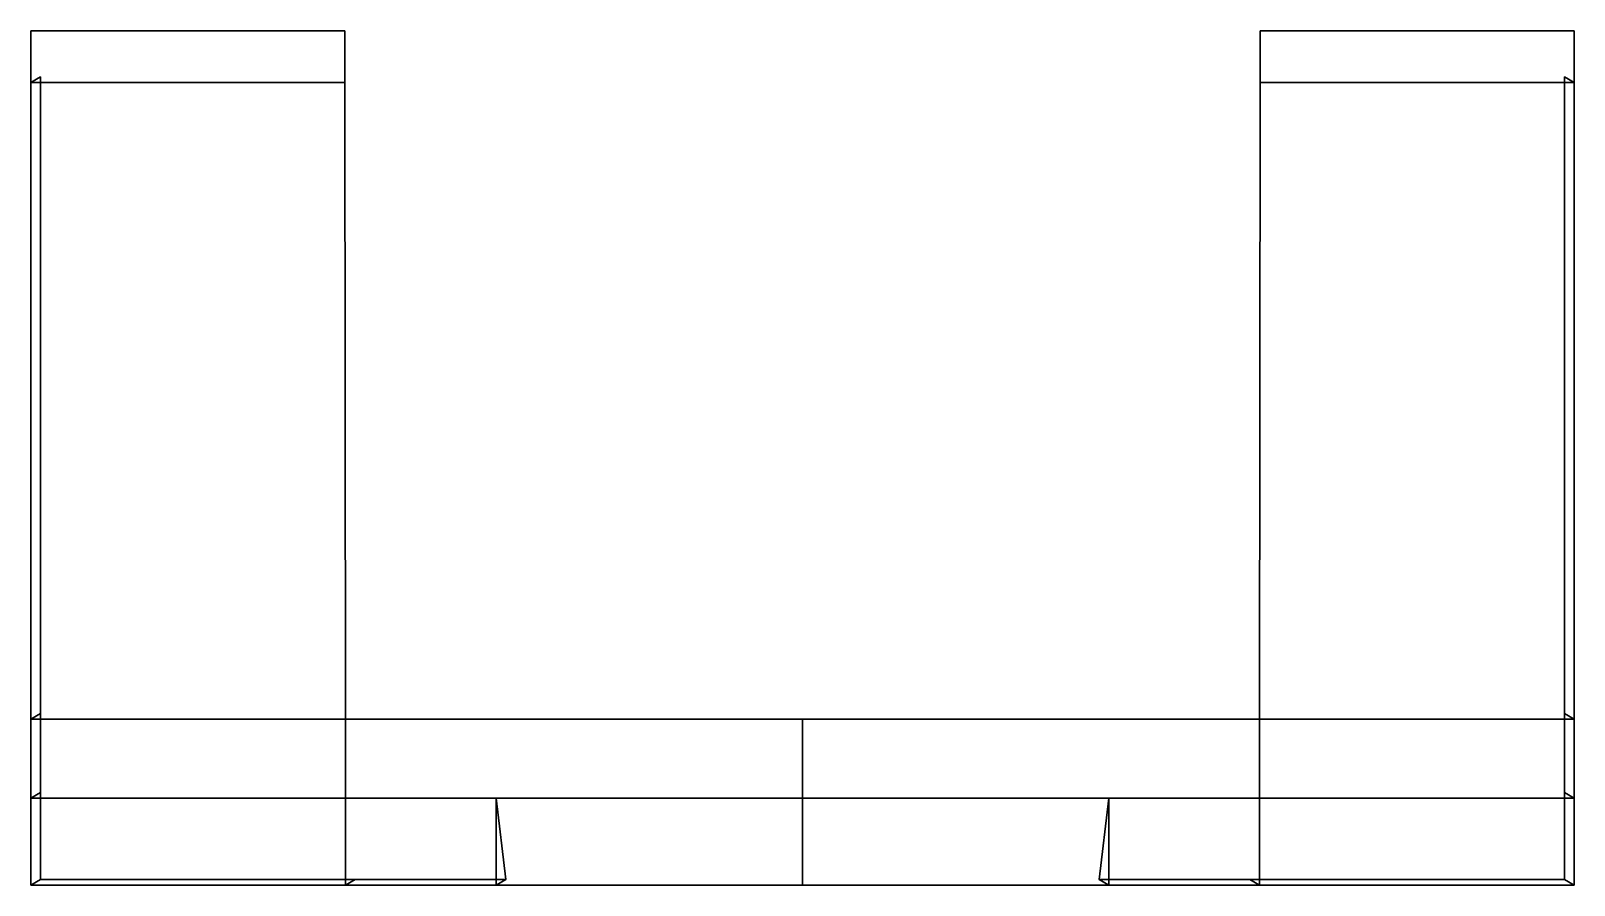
# Model space of a CAD drawing. Extents: x -20.5 to 21.1, y -23 to 0.
import ezdxf

# ---------------------------------------------------------------- set-up
doc = ezdxf.new("R2010")
doc.units = 0
doc.layers.add('COURO', color=240, linetype='CONTINUOUS')
doc.layers.add('METAL', color=136, linetype='CONTINUOUS')

msp = doc.modelspace()

# ---------------------------------------------------------------- meshes
at = {"layer": 'COURO'}
mesh = msp.add_polyface(dxfattribs=at)
corners = [(20.826, -1.242, 6.18), (20.826, -18.411, 6.18), (20.826, -1.242, 0.143), (20.826, -1.242, -5.895), (20.826, -22.889, 6.18), (20.826, -22.889, 6.18), (20.826, -20.538, 6.18), (20.826, -22.889, 0.143), (20.826, -22.889, 0.143), (20.826, -20.538, 0.143), (20.826, -18.411, 0.143), (20.826, -18.411, -5.895), (20.826, -22.889, -5.895), (20.826, -22.889, -5.895), (20.826, -20.538, -5.895), (12.626, -1.392, 6.18), (12.626, -1.392, 0.143), (12.626, -1.392, -5.895), (12.609, -20.689, 6.18), (12.609, -20.689, 6.18), (12.609, -18.562, 6.18), (12.609, -18.562, 6.18), (12.609, -20.689, 0.143), (12.609, -20.689, 0.143), (12.609, -18.562, 0.143), (12.609, -18.562, 0.143), (12.609, -20.689, -5.895), (12.609, -20.689, -5.895), (12.609, -18.562, -5.895), (12.609, -18.562, -5.895), (12.35, -22.889, 6.18), (12.35, -22.889, 0.143), (12.35, -22.889, -5.895), (8.547, -20.689, 6.18), (8.547, -20.689, 6.18), (8.547, -20.689, 0.143), (8.547, -20.689, 0.143), (8.547, -20.689, -5.895), (8.547, -20.689, -5.895), (8.287, -22.889, 6.18), (8.287, -22.889, 6.18), (8.287, -22.889, 0.143), (8.287, -22.889, 0.143), (8.287, -22.889, -5.895), (8.287, -22.889, -5.895), (-7.702, -22.889, 6.18), (-7.702, -22.889, 6.18), (-7.702, -22.889, 0.143), (-7.702, -22.889, 0.143), (-7.702, -22.889, -5.895), (-7.702, -22.889, -5.895), (-7.961, -20.689, 6.18), (-7.961, -20.689, 6.18), (-7.961, -20.689, 0.143), (-7.961, -20.689, 0.143), (-7.961, -20.689, -5.895), (-7.961, -20.689, -5.895), (-11.764, -22.889, 6.18), (-11.764, -22.889, 0.143), (-11.764, -22.889, -5.895), (-12.024, -20.689, 6.18), (-12.024, -20.689, 6.18), (-12.024, -18.562, 6.18), (-12.024, -18.562, 6.18), (-12.024, -20.689, 0.143), (-12.024, -20.689, 0.143), (-12.024, -18.562, 0.143), (-12.024, -18.562, 0.143), (-12.024, -20.689, -5.895), (-12.024, -20.689, -5.895), (-12.024, -18.562, -5.895), (-12.024, -18.562, -5.895), (-12.04, -1.392, 6.18), (-12.04, -1.392, 0.143), (-12.04, -1.392, -5.895), (-20.24, -1.242, 6.18), (-20.24, -18.411, 6.18), (-20.24, -1.242, 0.143), (-20.24, -1.242, -5.895), (-20.24, -22.889, 6.18), (-20.24, -22.889, 6.18), (-20.24, -20.538, 6.18), (-20.24, -22.889, 0.143), (-20.24, -22.889, 0.143), (-20.24, -20.538, 0.143), (-20.24, -18.411, 0.143), (-20.24, -18.411, -5.895), (-20.24, -22.889, -5.895), (-20.24, -22.889, -5.895), (-20.24, -20.538, -5.895)]
mesh.append_faces([[corners[k] for k in face] for face in [(88, 83, 84, 89), (59, 58, 82, 87), (70, 66, 64, 68), (74, 73, 67, 71), (89, 84, 85, 86), (80, 81, 84, 83), (57, 79, 82, 58), (62, 60, 64, 66), (67, 73, 72, 63), (81, 76, 85, 84), (12, 14, 9, 7), (32, 13, 8, 31), (28, 27, 23, 24), (25, 16, 17, 29), (14, 11, 10, 9), (4, 7, 9, 6), (30, 31, 8, 5), (20, 24, 23, 19), (15, 16, 25, 21), (6, 9, 10, 1), (69, 65, 54, 56), (65, 61, 52, 54), (57, 58, 48, 46), (58, 59, 50, 48), (32, 31, 41, 43), (31, 30, 39, 41), (18, 22, 35, 33), (22, 26, 37, 35), (86, 85, 77, 78), (85, 76, 75, 77), (10, 11, 3, 2), (1, 10, 2, 0), (40, 34, 36, 42), (42, 36, 38, 44), (49, 55, 53, 47), (47, 53, 51, 45)]])
at = {"layer": 'METAL'}
mesh = msp.add_polyface(dxfattribs=at)
corners = [(21.085, -23.039, 13.285), (21.085, -23.039, 13.285), (21.085, -23.039, 13.285), (21.085, -20.689, 13.285), (21.085, -20.689, 13.285), (21.085, -18.562, 13.285), (21.085, -18.562, 13.285), (21.085, -18.562, 13.285), (21.085, -20.689, 8.079), (21.085, -18.562, 8.079), (21.085, -18.562, 8.079), (21.085, -18.562, 8.079), (21.085, -1.392, 8.079), (21.085, -1.392, 8.079), (21.085, 0, 8.079), (21.085, 0, 8.079), (21.085, 0, 8.079), (21.085, -1.392, 6.18), (21.085, -1.392, 6.18), (21.085, -1.392, 6.18), (21.085, 0, 6.18), (21.085, 0, 6.18), (21.085, 0, 6.18), (21.085, -23.039, 8.079), (21.085, -23.039, 8.079), (21.085, -23.039, 6.18), (21.085, -23.039, 6.18), (21.085, -23.039, 6.18), (21.085, -23.039, 6.18), (21.085, -20.689, 6.18), (21.085, -20.689, 6.18), (21.085, -18.562, 6.18), (21.085, -18.562, 6.18), (21.085, -1.392, 0.143), (21.085, -1.392, 0.143), (21.085, 0, 0.143), (21.085, 0, 0.143), (21.085, -1.392, -5.895), (21.085, -1.392, -5.895), (21.085, -1.392, -5.895), (21.085, 0, -5.895), (21.085, 0, -5.895), (21.085, 0, -5.895), (21.085, -1.392, -7.794), (21.085, -1.392, -7.794), (21.085, 0, -7.794), (21.085, 0, -7.794), (21.085, 0, -7.794), (21.085, -23.039, -5.895), (21.085, -23.039, -5.895), (21.085, -23.039, -5.895), (21.085, -23.039, -5.895), (21.085, -20.689, -5.895), (21.085, -20.689, -5.895), (21.085, -18.562, -5.895), (21.085, -18.562, -5.895), (21.085, -23.039, -7.794), (21.085, -23.039, -7.794), (21.085, -20.689, -7.794), (21.085, -18.562, -7.794), (21.085, -18.562, -7.794), (21.085, -18.562, -7.794), (21.085, -23.039, -13), (21.085, -23.039, -13), (21.085, -23.039, -13), (21.085, -20.689, -13), (21.085, -20.689, -13), (21.085, -18.562, -13), (21.085, -18.562, -13), (21.085, -18.562, -13), (20.826, -1.242, 6.18), (20.826, -1.242, 6.18), (20.826, -22.889, 6.18), (20.826, -22.889, 6.18), (20.826, -20.538, 6.18), (20.826, -18.411, 6.18), (20.826, -1.242, 0.143), (20.826, -1.242, -5.895), (20.826, -1.242, -5.895), (20.826, -22.889, -5.895), (20.826, -22.889, -5.895), (20.826, -20.538, -5.895), (20.826, -18.411, -5.895), (12.627, 0, 8.079), (12.627, 0, 8.079), (12.627, 0, 8.079), (12.627, 0, 6.18), (12.627, 0, 6.18), (12.627, 0, 6.18), (12.627, 0, 0.143), (12.627, 0, 0.143), (12.627, 0, -7.794), (12.627, 0, -7.794), (12.627, 0, -7.794), (12.627, 0, -5.895), (12.627, 0, -5.895), (12.627, 0, -5.895), (12.626, -1.392, 8.079), (12.626, -1.392, 8.079), (12.626, -1.392, 6.18), (12.626, -1.392, 6.18), (12.626, -1.392, 0.143), (12.626, -1.392, -7.794), (12.626, -1.392, -7.794), (12.626, -1.392, -5.895), (12.626, -1.392, -5.895), (12.609, -23.039, 8.079), (12.609, -18.562, 8.079), (12.609, -18.562, 8.079), (12.609, -18.562, 8.079), (12.609, -23.039, 6.18), (12.609, -23.039, 6.18), (12.609, -23.039, 6.18), (12.609, -23.039, 6.18), (12.609, -23.039, 13.285), (12.609, -23.039, 13.285), (12.609, -20.689, 6.18), (12.609, -20.689, 6.18), (12.609, -18.562, 6.18), (12.609, -18.562, 6.18), (12.609, -18.562, 6.18), (12.609, -23.039, -5.895), (12.609, -23.039, -5.895), (12.609, -23.039, -5.895), (12.609, -23.039, -5.895), (12.609, -20.689, 13.285), (12.609, -20.689, -5.895), (12.609, -20.689, -5.895), (12.609, -18.562, -5.895), (12.609, -18.562, -5.895), (12.609, -18.562, -5.895), (12.609, -23.039, -7.794), (12.609, -18.562, -7.794), (12.609, -18.562, -7.794), (12.609, -18.562, -7.794), (12.609, -18.562, 13.285), (12.609, -18.562, 13.285), (12.609, -23.039, -13), (12.609, -23.039, -13), (12.609, -20.689, -13), (12.609, -18.562, -13), (12.609, -18.562, -13), (12.35, -22.889, 6.18), (12.35, -22.889, -5.895), (8.547, -23.039, 6.18), (8.547, -23.039, 6.18), (8.547, -20.689, 6.18), (8.547, -23.039, -5.895), (8.547, -23.039, -5.895), (8.547, -20.689, -5.895), (8.287, -22.889, 6.18), (8.287, -22.889, -5.895), (0.293, -23.039, 13.285), (0.293, -23.039, 13.285), (0.293, -18.562, 13.285), (0.293, -18.562, 13.285), (0.293, -20.689, 13.285), (0.293, -23.039, 8.079), (0.293, -18.562, 8.079), (0.293, -20.689, 6.18), (0.293, -18.562, 6.18), (0.293, -18.562, 6.18), (0.293, -23.039, 6.18), (0.293, -23.039, 6.18), (0.293, -20.689, -5.895), (0.293, -18.562, -5.895), (0.293, -18.562, -5.895), (0.293, -23.039, -5.895), (0.293, -23.039, -5.895), (0.293, -23.039, -7.794), (0.293, -18.562, -7.794), (0.293, -18.562, -13), (0.293, -18.562, -13), (0.293, -23.039, -13), (0.293, -23.039, -13), (0.293, -20.689, -13), (-7.702, -22.889, 6.18), (-7.702, -22.889, -5.895), (-7.961, -20.689, 6.18), (-7.961, -23.039, 6.18), (-7.961, -23.039, 6.18), (-7.961, -20.689, -5.895), (-7.961, -23.039, -5.895), (-7.961, -23.039, -5.895), (-11.764, -22.889, 6.18), (-11.764, -22.889, -5.895), (-12.024, -18.562, 13.285), (-12.024, -18.562, 13.285), (-12.024, -20.689, 13.285), (-12.024, -23.039, 13.285), (-12.024, -23.039, 13.285), (-12.024, -18.562, -13), (-12.024, -18.562, -13), (-12.024, -20.689, 6.18), (-12.024, -20.689, 6.18), (-12.024, -18.562, 6.18), (-12.024, -18.562, 6.18), (-12.024, -18.562, 6.18), (-12.024, -23.039, 8.079), (-12.024, -18.562, 8.079), (-12.024, -18.562, 8.079), (-12.024, -18.562, 8.079), (-12.024, -23.039, 6.18), (-12.024, -23.039, 6.18), (-12.024, -23.039, 6.18), (-12.024, -23.039, 6.18), (-12.024, -20.689, -13), (-12.024, -20.689, -5.895), (-12.024, -20.689, -5.895), (-12.024, -18.562, -5.895), (-12.024, -18.562, -5.895), (-12.024, -18.562, -5.895), (-12.024, -23.039, -5.895), (-12.024, -23.039, -5.895), (-12.024, -23.039, -5.895), (-12.024, -23.039, -5.895), (-12.024, -23.039, -13), (-12.024, -23.039, -13), (-12.024, -23.039, -7.794), (-12.024, -18.562, -7.794), (-12.024, -18.562, -7.794), (-12.024, -18.562, -7.794), (-12.04, -1.392, 6.18), (-12.04, -1.392, 6.18), (-12.04, -1.392, 0.143), (-12.04, -1.392, 8.079), (-12.04, -1.392, 8.079), (-12.04, -1.392, -5.895), (-12.04, -1.392, -5.895), (-12.04, -1.392, -7.794), (-12.04, -1.392, -7.794), (-12.042, 0, 6.18), (-12.042, 0, 6.18), (-12.042, 0, 6.18), (-12.042, 0, 0.143), (-12.042, 0, 0.143), (-12.042, 0, 8.079), (-12.042, 0, 8.079), (-12.042, 0, 8.079), (-12.042, 0, -5.895), (-12.042, 0, -5.895), (-12.042, 0, -5.895), (-12.042, 0, -7.794), (-12.042, 0, -7.794), (-12.042, 0, -7.794), (-20.24, -1.242, 6.18), (-20.24, -1.242, 6.18), (-20.24, -22.889, 6.18), (-20.24, -22.889, 6.18), (-20.24, -20.538, 6.18), (-20.24, -18.411, 6.18), (-20.24, -1.242, 0.143), (-20.24, -1.242, -5.895), (-20.24, -1.242, -5.895), (-20.24, -22.889, -5.895), (-20.24, -22.889, -5.895), (-20.24, -20.538, -5.895), (-20.24, -18.411, -5.895), (-20.5, -23.039, 13.285), (-20.5, -23.039, 13.285), (-20.5, -23.039, 13.285), (-20.5, -20.689, 13.285), (-20.5, -20.689, 13.285), (-20.5, -18.562, 13.285), (-20.5, -18.562, 13.285), (-20.5, -18.562, 13.285), (-20.5, -20.689, 8.079), (-20.5, -18.562, 8.079), (-20.5, -18.562, 8.079), (-20.5, -18.562, 8.079), (-20.5, -1.392, 8.079), (-20.5, -1.392, 8.079), (-20.5, 0, 8.079), (-20.5, 0, 8.079), (-20.5, 0, 8.079), (-20.5, -1.392, 6.18), (-20.5, -1.392, 6.18), (-20.5, -1.392, 6.18), (-20.5, 0, 6.18), (-20.5, 0, 6.18), (-20.5, 0, 6.18), (-20.5, -23.039, 8.079), (-20.5, -23.039, 8.079), (-20.5, -23.039, 6.18), (-20.5, -23.039, 6.18), (-20.5, -23.039, 6.18), (-20.5, -23.039, 6.18), (-20.5, -20.689, 6.18), (-20.5, -20.689, 6.18), (-20.5, -18.562, 6.18), (-20.5, -18.562, 6.18), (-20.5, -1.392, 0.143), (-20.5, -1.392, 0.143), (-20.5, 0, 0.143), (-20.5, 0, 0.143), (-20.5, -1.392, -5.895), (-20.5, -1.392, -5.895), (-20.5, -1.392, -5.895), (-20.5, 0, -5.895), (-20.5, 0, -5.895), (-20.5, 0, -5.895), (-20.5, -1.392, -7.794), (-20.5, -1.392, -7.794), (-20.5, 0, -7.794), (-20.5, 0, -7.794), (-20.5, 0, -7.794), (-20.5, -23.039, -5.895), (-20.5, -23.039, -5.895), (-20.5, -23.039, -5.895), (-20.5, -23.039, -5.895), (-20.5, -20.689, -5.895), (-20.5, -20.689, -5.895), (-20.5, -18.562, -5.895), (-20.5, -18.562, -5.895), (-20.5, -23.039, -7.794), (-20.5, -23.039, -7.794), (-20.5, -20.689, -7.794), (-20.5, -18.562, -7.794), (-20.5, -18.562, -7.794), (-20.5, -18.562, -7.794), (-20.5, -23.039, -13), (-20.5, -23.039, -13), (-20.5, -23.039, -13), (-20.5, -20.689, -13), (-20.5, -20.689, -13), (-20.5, -18.562, -13), (-20.5, -18.562, -13), (-20.5, -18.562, -13)]
mesh.append_faces([[corners[k] for k in face] for face in [(319, 316, 311, 313), (327, 324, 316, 319), (303, 298, 241, 243), (321, 323, 206, 217), (314, 320, 216, 218), (325, 317, 220, 191), (308, 314, 218, 214), (313, 297, 302, 319), (219, 229, 228, 209), (318, 301, 230, 221), (315, 309, 311, 316), (322, 315, 316, 324), (326, 192, 206, 323), (299, 293, 235, 241), (297, 292, 294, 300), (269, 290, 288, 266), (265, 269, 266, 262), (273, 238, 233, 279), (258, 189, 188, 261), (281, 198, 190, 259), (264, 187, 201, 268), (283, 203, 198, 281), (271, 277, 290, 269), (222, 225, 199, 195), (226, 270, 267, 200), (282, 266, 288, 286), (260, 262, 266, 282), (263, 261, 188, 186), (278, 233, 235, 293), (294, 292, 277, 280), (220, 211, 166, 170), (206, 192, 172, 175), (218, 216, 173, 169), (207, 213, 167, 164), (191, 220, 170, 171), (214, 218, 169, 168), (217, 206, 175, 174), (210, 207, 164, 165), (196, 201, 158, 160), (186, 188, 156, 154), (190, 198, 157, 153), (205, 194, 159, 163), (201, 187, 155, 158), (198, 203, 162, 157), (188, 189, 152, 156), (194, 197, 161, 159), (59, 54, 52, 58), (67, 59, 58, 65), (46, 91, 94, 41), (64, 138, 139, 66), (57, 131, 137, 63), (68, 140, 132, 60), (51, 123, 131, 57), (43, 37, 54, 59), (105, 103, 134, 130), (102, 44, 61, 133), (56, 58, 52, 48), (62, 65, 58, 56), (69, 66, 139, 141), (42, 94, 89, 36), (35, 33, 37, 40), (9, 8, 29, 31), (5, 3, 8, 9), (16, 22, 86, 84), (1, 4, 125, 114), (24, 2, 115, 106), (7, 11, 108, 136), (26, 24, 106, 111), (31, 17, 12, 9), (109, 98, 99, 120), (10, 13, 97, 107), (23, 25, 29, 8), (0, 23, 8, 3), (6, 135, 125, 4), (21, 36, 89, 86), (17, 33, 35, 20), (132, 170, 166, 129), (139, 175, 172, 141), (131, 169, 173, 137), (126, 164, 167, 122), (140, 171, 170, 132), (123, 168, 169, 131), (138, 174, 175, 139), (128, 165, 164, 126), (118, 160, 158, 108), (135, 154, 156, 125), (115, 153, 157, 106), (113, 163, 159, 117), (108, 158, 155, 136), (106, 157, 162, 111), (125, 156, 152, 114), (117, 159, 161, 119), (215, 208, 181, 183), (193, 202, 179, 178), (110, 116, 146, 144), (127, 124, 148, 149), (300, 305, 302, 297), (242, 240, 228, 229), (304, 244, 230, 301), (239, 234, 224, 227), (274, 280, 277, 271), (231, 236, 225, 222), (237, 272, 270, 226), (234, 232, 223, 224), (45, 40, 37, 43), (96, 93, 103, 105), (92, 47, 44, 102), (90, 95, 104, 101), (20, 14, 12, 17), (85, 87, 99, 98), (15, 83, 97, 13), (88, 90, 101, 100), (310, 307, 255, 256), (306, 212, 185, 254), (213, 182, 177, 185), (180, 205, 184, 176), (204, 284, 247, 184), (285, 287, 249, 248), (287, 289, 250, 249), (289, 276, 246, 250), (275, 291, 251, 245), (291, 295, 252, 251), (296, 312, 257, 253), (312, 310, 256, 257), (53, 55, 82, 81), (55, 38, 77, 82), (39, 34, 76, 78), (34, 19, 71, 76), (18, 32, 75, 70), (32, 30, 74, 75), (30, 28, 73, 74), (27, 112, 142, 72), (113, 145, 150, 142), (147, 122, 143, 151), (121, 49, 79, 143), (50, 53, 81, 80)]])

doc.saveas('drawing.dxf')
